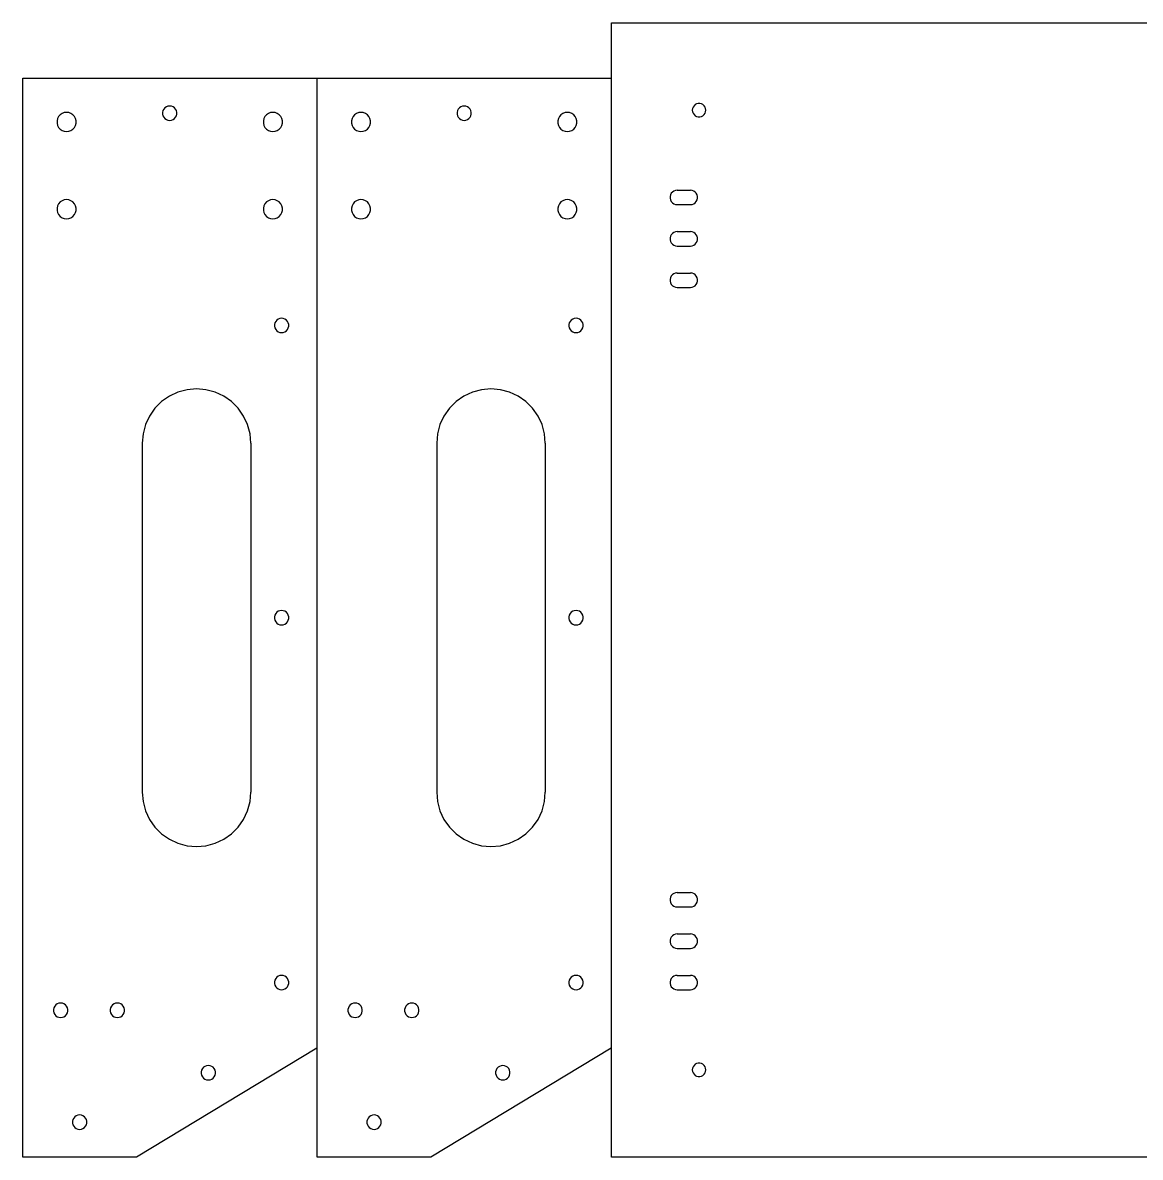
# Model space of a CAD drawing. Extents: x 0 to 990, y 0 to 530.
# Drawn here: x 0.1 to 256.3, y 210.2 to 470.3 of the extents above; entities that cross this region are included whole.
import ezdxf

# ---------------------------------------------------------------- set-up
doc = ezdxf.new("R2010")
doc.units = 0
for name, color, linetype in [('BoxBottom_contour', 7, 'CONTINUOUS'), ('BoxSide1_contour', 7, 'CONTINUOUS'), ('BoxSide2_contour', 7, 'CONTINUOUS')]:
    doc.layers.add(name, color=color, linetype=linetype)

msp = doc.modelspace()

# ---------------------------------------------------------------- linework, layer by layer
at = {"layer": 'BoxBottom_contour'}
for p, q in [((135.1, 210.2), (135.1, 470.3)), ((135.1, 470.3), (395.2, 470.3)), ((153.645, 450.621), (153.6, 450.25)), ((153.6, 450.25), (153.645, 449.879)), ((153.778, 450.97), (153.645, 450.621)), ((153.99, 451.278), (153.778, 450.97)), ((154.269, 451.526), (153.99, 451.278)), ((154.6, 451.699), (154.269, 451.526)), ((154.963, 451.789), (154.6, 451.699)), ((155.337, 451.789), (154.963, 451.789)), ((155.7, 451.699), (155.337, 451.789)), ((156.031, 451.526), (155.7, 451.699)), ((156.31, 451.278), (156.031, 451.526)), ((156.522, 450.97), (156.31, 451.278)), ((156.655, 450.621), (156.522, 450.97)), ((156.7, 450.25), (156.655, 450.621)), ((156.655, 449.879), (156.7, 450.25)), ((153.645, 449.879), (153.778, 449.53)), ((153.778, 449.53), (153.99, 449.222)), ((153.99, 449.222), (154.269, 448.974)), ((154.269, 448.974), (154.6, 448.801)), ((154.6, 448.801), (154.963, 448.711)), ((154.963, 448.711), (155.337, 448.711)), ((155.337, 448.711), (155.7, 448.801)), ((155.7, 448.801), (156.031, 448.974)), ((156.031, 448.974), (156.31, 449.222)), ((156.31, 449.222), (156.522, 449.53)), ((156.522, 449.53), (156.655, 449.879)), ((149.755, 431.852), (149.383, 431.711)), ((150.15, 431.9), (149.755, 431.852)), ((150.15, 431.9), (153.15, 431.9)), ((153.545, 431.852), (153.15, 431.9)), ((153.917, 431.711), (153.545, 431.852)), ((148.607, 430.835), (148.512, 430.449)), ((148.512, 430.449), (148.512, 430.051)), ((148.512, 430.051), (148.607, 429.665)), ((148.792, 431.187), (148.607, 430.835)), ((148.607, 429.665), (148.792, 429.313)), ((149.056, 431.485), (148.792, 431.187)), ((148.792, 429.313), (149.056, 429.015)), ((149.383, 431.711), (149.056, 431.485)), ((154.244, 431.485), (153.917, 431.711)), ((154.508, 431.187), (154.244, 431.485)), ((154.244, 429.015), (154.508, 429.313)), ((154.693, 430.835), (154.508, 431.187)), ((154.508, 429.313), (154.693, 429.665)), ((154.788, 430.449), (154.693, 430.835)), ((154.693, 429.665), (154.788, 430.051)), ((154.788, 430.051), (154.788, 430.449)), ((149.056, 429.015), (149.383, 428.789)), ((149.383, 428.789), (149.755, 428.648)), ((149.755, 428.648), (150.15, 428.6)), ((150.15, 428.6), (153.15, 428.6)), ((153.15, 428.6), (153.545, 428.648)), ((153.545, 428.648), (153.917, 428.789)), ((153.917, 428.789), (154.244, 429.015)), ((148.792, 421.687), (148.607, 421.335)), ((149.056, 421.985), (148.792, 421.687)), ((149.383, 422.211), (149.056, 421.985)), ((149.755, 422.352), (149.383, 422.211)), ((150.15, 422.4), (149.755, 422.352)), ((150.15, 422.4), (153.15, 422.4)), ((153.545, 422.352), (153.15, 422.4)), ((153.917, 422.211), (153.545, 422.352)), ((154.244, 421.985), (153.917, 422.211)), ((154.508, 421.687), (154.244, 421.985)), ((154.693, 421.335), (154.508, 421.687)), ((148.607, 421.335), (148.512, 420.949)), ((148.512, 420.949), (148.512, 420.551)), ((148.512, 420.551), (148.607, 420.165)), ((148.607, 420.165), (148.792, 419.813)), ((148.792, 419.813), (149.056, 419.515)), ((149.056, 419.515), (149.383, 419.289)), ((149.383, 419.289), (149.755, 419.148)), ((149.755, 419.148), (150.15, 419.1)), ((150.15, 419.1), (153.15, 419.1)), ((153.15, 419.1), (153.545, 419.148)), ((153.545, 419.148), (153.917, 419.289)), ((153.917, 419.289), (154.244, 419.515)), ((154.244, 419.515), (154.508, 419.813)), ((154.508, 419.813), (154.693, 420.165)), ((154.788, 420.949), (154.693, 421.335)), ((154.693, 420.165), (154.788, 420.551)), ((154.788, 420.551), (154.788, 420.949)), ((148.607, 411.835), (148.512, 411.449)), ((148.512, 411.449), (148.512, 411.051)), ((148.512, 411.051), (148.607, 410.665)), ((148.792, 412.187), (148.607, 411.835)), ((149.056, 412.485), (148.792, 412.187)), ((149.383, 412.711), (149.056, 412.485)), ((149.755, 412.852), (149.383, 412.711)), ((150.15, 412.9), (149.755, 412.852)), ((150.15, 412.9), (153.15, 412.9)), ((153.545, 412.852), (153.15, 412.9)), ((153.917, 412.711), (153.545, 412.852)), ((154.244, 412.485), (153.917, 412.711)), ((154.508, 412.187), (154.244, 412.485)), ((154.693, 411.835), (154.508, 412.187)), ((154.788, 411.449), (154.693, 411.835)), ((154.693, 410.665), (154.788, 411.051)), ((154.788, 411.051), (154.788, 411.449)), ((148.607, 410.665), (148.792, 410.313)), ((148.792, 410.313), (149.056, 410.015)), ((149.056, 410.015), (149.383, 409.789)), ((149.383, 409.789), (149.755, 409.648)), ((149.755, 409.648), (150.15, 409.6)), ((150.15, 409.6), (153.15, 409.6)), ((153.15, 409.6), (153.545, 409.648)), ((153.545, 409.648), (153.917, 409.789)), ((153.917, 409.789), (154.244, 410.015)), ((154.244, 410.015), (154.508, 410.313)), ((154.508, 410.313), (154.693, 410.665)), ((149.383, 270.711), (149.056, 270.485)), ((149.755, 270.852), (149.383, 270.711)), ((150.15, 270.9), (149.755, 270.852)), ((150.15, 270.9), (153.15, 270.9)), ((153.545, 270.852), (153.15, 270.9)), ((153.917, 270.711), (153.545, 270.852)), ((154.244, 270.485), (153.917, 270.711)), ((148.607, 269.835), (148.512, 269.449)), ((148.512, 269.449), (148.512, 269.051)), ((148.512, 269.051), (148.607, 268.665)), ((148.792, 270.187), (148.607, 269.835)), ((148.607, 268.665), (148.792, 268.313)), ((149.056, 270.485), (148.792, 270.187)), ((148.792, 268.313), (149.056, 268.015)), ((149.056, 268.015), (149.383, 267.789)), ((153.917, 267.789), (154.244, 268.015)), ((154.508, 270.187), (154.244, 270.485)), ((154.244, 268.015), (154.508, 268.313)), ((154.693, 269.835), (154.508, 270.187)), ((154.508, 268.313), (154.693, 268.665)), ((154.788, 269.449), (154.693, 269.835)), ((154.693, 268.665), (154.788, 269.051)), ((154.788, 269.051), (154.788, 269.449)), ((149.383, 267.789), (149.755, 267.648)), ((149.755, 267.648), (150.15, 267.6)), ((150.15, 267.6), (153.15, 267.6)), ((153.15, 267.6), (153.545, 267.648)), ((153.545, 267.648), (153.917, 267.789)), ((148.607, 260.335), (148.512, 259.949)), ((148.792, 260.687), (148.607, 260.335)), ((149.056, 260.985), (148.792, 260.687)), ((149.383, 261.211), (149.056, 260.985)), ((149.755, 261.352), (149.383, 261.211)), ((150.15, 261.4), (149.755, 261.352)), ((150.15, 261.4), (153.15, 261.4)), ((153.545, 261.352), (153.15, 261.4)), ((153.917, 261.211), (153.545, 261.352)), ((154.244, 260.985), (153.917, 261.211)), ((154.508, 260.687), (154.244, 260.985)), ((154.693, 260.335), (154.508, 260.687)), ((154.788, 259.949), (154.693, 260.335)), ((148.512, 259.949), (148.512, 259.551)), ((148.512, 259.551), (148.607, 259.165)), ((148.607, 259.165), (148.792, 258.813)), ((148.792, 258.813), (149.056, 258.515)), ((149.056, 258.515), (149.383, 258.289)), ((149.383, 258.289), (149.755, 258.148)), ((149.755, 258.148), (150.15, 258.1)), ((150.15, 258.1), (153.15, 258.1)), ((153.15, 258.1), (153.545, 258.148)), ((153.545, 258.148), (153.917, 258.289)), ((153.917, 258.289), (154.244, 258.515)), ((154.244, 258.515), (154.508, 258.813)), ((154.508, 258.813), (154.693, 259.165)), ((154.693, 259.165), (154.788, 259.551)), ((154.788, 259.551), (154.788, 259.949)), ((148.607, 250.835), (148.512, 250.449)), ((148.512, 250.449), (148.512, 250.051)), ((148.512, 250.051), (148.607, 249.665)), ((148.792, 251.187), (148.607, 250.835)), ((149.056, 251.485), (148.792, 251.187)), ((149.383, 251.711), (149.056, 251.485)), ((149.755, 251.852), (149.383, 251.711)), ((150.15, 251.9), (149.755, 251.852)), ((150.15, 251.9), (153.15, 251.9)), ((153.545, 251.852), (153.15, 251.9)), ((153.917, 251.711), (153.545, 251.852)), ((154.244, 251.485), (153.917, 251.711)), ((154.508, 251.187), (154.244, 251.485)), ((154.693, 250.835), (154.508, 251.187)), ((154.788, 250.449), (154.693, 250.835)), ((154.693, 249.665), (154.788, 250.051)), ((154.788, 250.051), (154.788, 250.449)), ((148.607, 249.665), (148.792, 249.313)), ((148.792, 249.313), (149.056, 249.015)), ((149.056, 249.015), (149.383, 248.789)), ((149.383, 248.789), (149.755, 248.648)), ((149.755, 248.648), (150.15, 248.6)), ((150.15, 248.6), (153.15, 248.6)), ((153.15, 248.6), (153.545, 248.648)), ((153.545, 248.648), (153.917, 248.789)), ((153.917, 248.789), (154.244, 249.015)), ((154.244, 249.015), (154.508, 249.313)), ((154.508, 249.313), (154.693, 249.665)), ((154.269, 231.526), (153.99, 231.278)), ((154.6, 231.699), (154.269, 231.526)), ((154.963, 231.789), (154.6, 231.699)), ((155.337, 231.789), (154.963, 231.789)), ((155.7, 231.699), (155.337, 231.789)), ((156.031, 231.526), (155.7, 231.699)), ((156.31, 231.278), (156.031, 231.526)), ((153.645, 230.621), (153.6, 230.25)), ((153.6, 230.25), (153.645, 229.879)), ((153.778, 230.97), (153.645, 230.621)), ((153.645, 229.879), (153.778, 229.53)), ((153.99, 231.278), (153.778, 230.97)), ((153.778, 229.53), (153.99, 229.222)), ((153.99, 229.222), (154.269, 228.974)), ((154.269, 228.974), (154.6, 228.801)), ((155.7, 228.801), (156.031, 228.974)), ((156.031, 228.974), (156.31, 229.222)), ((156.522, 230.97), (156.31, 231.278)), ((156.31, 229.222), (156.522, 229.53)), ((156.655, 230.621), (156.522, 230.97)), ((156.522, 229.53), (156.655, 229.879)), ((156.7, 230.25), (156.655, 230.621)), ((156.655, 229.879), (156.7, 230.25)), ((154.6, 228.801), (154.963, 228.711)), ((154.963, 228.711), (155.337, 228.711)), ((155.337, 228.711), (155.7, 228.801)), ((395.2, 210.2), (135.1, 210.2))]:
    msp.add_line(p, q, dxfattribs=at)
at = {"layer": 'BoxSide1_contour'}
for p, q in [((0.1, 210.2), (0.1, 457.6)), ((0.1, 457.6), (67.5, 457.6)), ((67.5, 457.6), (67.5, 235.222)), ((32.2572, 450.135), (32.162, 449.749)), ((32.4421, 450.487), (32.2572, 450.135)), ((32.7058, 450.785), (32.4421, 450.487)), ((33.0332, 451.011), (32.7058, 450.785)), ((33.4051, 451.152), (33.0332, 451.011)), ((33.8, 451.2), (33.4051, 451.152)), ((34.1949, 451.152), (33.8, 451.2)), ((34.5668, 451.011), (34.1949, 451.152)), ((34.8942, 450.785), (34.5668, 451.011)), ((35.1579, 450.487), (34.8942, 450.785)), ((35.3428, 450.135), (35.1579, 450.487)), ((35.438, 449.749), (35.3428, 450.135)), ((8.09296, 448.33), (7.96604, 447.815)), ((7.96604, 447.815), (7.96604, 447.285)), ((8.33944, 448.8), (8.09296, 448.33)), ((8.69113, 449.197), (8.33944, 448.8)), ((9.12761, 449.498), (8.69113, 449.197)), ((9.62351, 449.686), (9.12761, 449.498)), ((10.15, 449.75), (9.62351, 449.686)), ((10.6765, 449.686), (10.15, 449.75)), ((11.1724, 449.498), (10.6765, 449.686)), ((11.6089, 449.197), (11.1724, 449.498)), ((11.9606, 448.8), (11.6089, 449.197)), ((12.207, 448.33), (11.9606, 448.8)), ((12.334, 447.815), (12.207, 448.33)), ((12.334, 447.285), (12.334, 447.815)), ((32.162, 449.749), (32.162, 449.351)), ((32.162, 449.351), (32.2572, 448.965)), ((32.2572, 448.965), (32.4421, 448.613)), ((32.4421, 448.613), (32.7058, 448.315)), ((32.7058, 448.315), (33.0332, 448.089)), ((33.0332, 448.089), (33.4051, 447.948)), ((33.4051, 447.948), (33.8, 447.9)), ((33.8, 447.9), (34.1949, 447.948)), ((34.1949, 447.948), (34.5668, 448.089)), ((34.5668, 448.089), (34.8942, 448.315)), ((34.8942, 448.315), (35.1579, 448.613)), ((35.1579, 448.613), (35.3428, 448.965)), ((35.3428, 448.965), (35.438, 449.351)), ((35.438, 449.351), (35.438, 449.749)), ((55.393, 448.33), (55.266, 447.815)), ((55.266, 447.815), (55.266, 447.285)), ((55.6394, 448.8), (55.393, 448.33)), ((55.9911, 449.197), (55.6394, 448.8)), ((56.4276, 449.498), (55.9911, 449.197)), ((56.9235, 449.686), (56.4276, 449.498)), ((57.45, 449.75), (56.9235, 449.686)), ((57.9765, 449.686), (57.45, 449.75)), ((58.4724, 449.498), (57.9765, 449.686)), ((58.9089, 449.197), (58.4724, 449.498)), ((59.2606, 448.8), (58.9089, 449.197)), ((59.507, 448.33), (59.2606, 448.8)), ((59.634, 447.815), (59.507, 448.33)), ((59.634, 447.285), (59.634, 447.815)), ((7.96604, 447.285), (8.09296, 446.77)), ((8.09296, 446.77), (8.33944, 446.3)), ((8.33944, 446.3), (8.69113, 445.903)), ((8.69113, 445.903), (9.12761, 445.602)), ((9.12761, 445.602), (9.62351, 445.414)), ((9.62351, 445.414), (10.15, 445.35)), ((10.15, 445.35), (10.6765, 445.414)), ((10.6765, 445.414), (11.1724, 445.602)), ((11.1724, 445.602), (11.6089, 445.903)), ((11.6089, 445.903), (11.9606, 446.3)), ((11.9606, 446.3), (12.207, 446.77)), ((12.207, 446.77), (12.334, 447.285)), ((55.266, 447.285), (55.393, 446.77)), ((55.393, 446.77), (55.6394, 446.3)), ((55.6394, 446.3), (55.9911, 445.903)), ((55.9911, 445.903), (56.4276, 445.602)), ((56.4276, 445.602), (56.9235, 445.414)), ((56.9235, 445.414), (57.45, 445.35)), ((57.45, 445.35), (57.9765, 445.414)), ((57.9765, 445.414), (58.4724, 445.602)), ((58.4724, 445.602), (58.9089, 445.903)), ((58.9089, 445.903), (59.2606, 446.3)), ((59.2606, 446.3), (59.507, 446.77)), ((59.507, 446.77), (59.634, 447.285)), ((8.69113, 429.197), (8.33944, 428.8)), ((9.12761, 429.498), (8.69113, 429.197)), ((9.62351, 429.686), (9.12761, 429.498)), ((10.15, 429.75), (9.62351, 429.686)), ((10.6765, 429.686), (10.15, 429.75)), ((11.1724, 429.498), (10.6765, 429.686)), ((11.6089, 429.197), (11.1724, 429.498)), ((11.9606, 428.8), (11.6089, 429.197)), ((55.9911, 429.197), (55.6394, 428.8)), ((56.4276, 429.498), (55.9911, 429.197)), ((56.9235, 429.686), (56.4276, 429.498)), ((57.45, 429.75), (56.9235, 429.686)), ((57.9765, 429.686), (57.45, 429.75)), ((58.4724, 429.498), (57.9765, 429.686)), ((58.9089, 429.197), (58.4724, 429.498)), ((59.2606, 428.8), (58.9089, 429.197)), ((8.09296, 428.33), (7.96604, 427.815)), ((7.96604, 427.815), (7.96604, 427.285)), ((7.96604, 427.285), (8.09296, 426.77)), ((8.33944, 428.8), (8.09296, 428.33)), ((8.09296, 426.77), (8.33944, 426.3)), ((12.207, 428.33), (11.9606, 428.8)), ((11.9606, 426.3), (12.207, 426.77)), ((12.334, 427.815), (12.207, 428.33)), ((12.207, 426.77), (12.334, 427.285)), ((12.334, 427.285), (12.334, 427.815)), ((55.393, 428.33), (55.266, 427.815)), ((55.266, 427.815), (55.266, 427.285)), ((55.266, 427.285), (55.393, 426.77)), ((55.6394, 428.8), (55.393, 428.33)), ((55.393, 426.77), (55.6394, 426.3)), ((59.507, 428.33), (59.2606, 428.8)), ((59.2606, 426.3), (59.507, 426.77)), ((59.634, 427.815), (59.507, 428.33)), ((59.507, 426.77), (59.634, 427.285)), ((59.634, 427.285), (59.634, 427.815)), ((8.33944, 426.3), (8.69113, 425.903)), ((8.69113, 425.903), (9.12761, 425.602)), ((9.12761, 425.602), (9.62351, 425.414)), ((9.62351, 425.414), (10.15, 425.35)), ((10.15, 425.35), (10.6765, 425.414)), ((10.6765, 425.414), (11.1724, 425.602)), ((11.1724, 425.602), (11.6089, 425.903)), ((11.6089, 425.903), (11.9606, 426.3)), ((55.6394, 426.3), (55.9911, 425.903)), ((55.9911, 425.903), (56.4276, 425.602)), ((56.4276, 425.602), (56.9235, 425.414)), ((56.9235, 425.414), (57.45, 425.35)), ((57.45, 425.35), (57.9765, 425.414)), ((57.9765, 425.414), (58.4724, 425.602)), ((58.4724, 425.602), (58.9089, 425.903)), ((58.9089, 425.903), (59.2606, 426.3)), ((57.9072, 401.485), (57.812, 401.099)), ((57.812, 401.099), (57.812, 400.701)), ((57.812, 400.701), (57.9072, 400.315)), ((58.0921, 401.837), (57.9072, 401.485)), ((58.3558, 402.135), (58.0921, 401.837)), ((58.6832, 402.361), (58.3558, 402.135)), ((59.0551, 402.502), (58.6832, 402.361)), ((59.45, 402.55), (59.0551, 402.502)), ((59.8449, 402.502), (59.45, 402.55)), ((60.2168, 402.361), (59.8449, 402.502)), ((60.5442, 402.135), (60.2168, 402.361)), ((60.8079, 401.837), (60.5442, 402.135)), ((60.9928, 401.485), (60.8079, 401.837)), ((61.088, 401.099), (60.9928, 401.485)), ((60.9928, 400.315), (61.088, 400.701)), ((61.088, 400.701), (61.088, 401.099)), ((57.9072, 400.315), (58.0921, 399.963)), ((58.0921, 399.963), (58.3558, 399.665)), ((58.3558, 399.665), (58.6832, 399.439)), ((58.6832, 399.439), (59.0551, 399.298)), ((59.0551, 399.298), (59.45, 399.25)), ((59.45, 399.25), (59.8449, 399.298)), ((59.8449, 399.298), (60.2168, 399.439)), ((60.2168, 399.439), (60.5442, 399.665)), ((60.5442, 399.665), (60.8079, 399.963)), ((60.8079, 399.963), (60.9928, 400.315)), ((35.6918, 385.599), (33.725, 384.682)), ((37.7881, 386.161), (35.6918, 385.599)), ((39.95, 386.35), (37.7881, 386.161)), ((42.1119, 386.161), (39.95, 386.35)), ((44.2082, 385.599), (42.1119, 386.161)), ((46.175, 384.682), (44.2082, 385.599)), ((31.9473, 383.437), (30.4127, 381.903)), ((33.725, 384.682), (31.9473, 383.437)), ((47.9527, 383.437), (46.175, 384.682)), ((49.4873, 381.903), (47.9527, 383.437)), ((29.168, 380.125), (28.2508, 378.158)), ((30.4127, 381.903), (29.168, 380.125)), ((50.732, 380.125), (49.4873, 381.903)), ((51.6492, 378.158), (50.732, 380.125)), ((28.2508, 378.158), (27.6891, 376.062)), ((52.2109, 376.062), (51.6492, 378.158)), ((27.6891, 376.062), (27.5, 373.9)), ((52.4, 373.9), (52.2109, 376.062)), ((27.5, 373.9), (27.5, 293.9)), ((52.4, 373.9), (52.4, 293.9)), ((59.45, 335.55), (59.0551, 335.502)), ((59.8449, 335.502), (59.45, 335.55)), ((57.9072, 334.485), (57.812, 334.099)), ((57.812, 334.099), (57.812, 333.701)), ((57.812, 333.701), (57.9072, 333.315)), ((58.0921, 334.837), (57.9072, 334.485)), ((57.9072, 333.315), (58.0921, 332.963)), ((58.3558, 335.135), (58.0921, 334.837)), ((58.0921, 332.963), (58.3558, 332.665)), ((58.6832, 335.361), (58.3558, 335.135)), ((59.0551, 335.502), (58.6832, 335.361)), ((60.2168, 335.361), (59.8449, 335.502)), ((60.5442, 335.135), (60.2168, 335.361)), ((60.8079, 334.837), (60.5442, 335.135)), ((60.5442, 332.665), (60.8079, 332.963)), ((60.9928, 334.485), (60.8079, 334.837)), ((60.8079, 332.963), (60.9928, 333.315)), ((61.088, 334.099), (60.9928, 334.485)), ((60.9928, 333.315), (61.088, 333.701)), ((61.088, 333.701), (61.088, 334.099)), ((58.3558, 332.665), (58.6832, 332.439)), ((58.6832, 332.439), (59.0551, 332.298)), ((59.0551, 332.298), (59.45, 332.25)), ((59.45, 332.25), (59.8449, 332.298)), ((59.8449, 332.298), (60.2168, 332.439)), ((60.2168, 332.439), (60.5442, 332.665)), ((27.5, 293.9), (27.6891, 291.738)), ((27.6891, 291.738), (28.2508, 289.642)), ((51.6492, 289.642), (52.2109, 291.738)), ((52.2109, 291.738), (52.4, 293.9)), ((28.2508, 289.642), (29.168, 287.675)), ((50.732, 287.675), (51.6492, 289.642)), ((29.168, 287.675), (30.4127, 285.897)), ((49.4873, 285.897), (50.732, 287.675)), ((30.4127, 285.897), (31.9473, 284.363)), ((31.9473, 284.363), (33.725, 283.118)), ((46.175, 283.118), (47.9527, 284.363)), ((47.9527, 284.363), (49.4873, 285.897)), ((33.725, 283.118), (35.6918, 282.201)), ((35.6918, 282.201), (37.7881, 281.639)), ((37.7881, 281.639), (39.95, 281.45)), ((39.95, 281.45), (42.1119, 281.639)), ((42.1119, 281.639), (44.2082, 282.201)), ((44.2082, 282.201), (46.175, 283.118)), ((57.9072, 250.835), (57.812, 250.449)), ((57.812, 250.449), (57.812, 250.051)), ((57.812, 250.051), (57.9072, 249.665)), ((58.0921, 251.187), (57.9072, 250.835)), ((58.3558, 251.485), (58.0921, 251.187)), ((58.6832, 251.711), (58.3558, 251.485)), ((59.0551, 251.852), (58.6832, 251.711)), ((59.45, 251.9), (59.0551, 251.852)), ((59.8449, 251.852), (59.45, 251.9)), ((60.2168, 251.711), (59.8449, 251.852)), ((60.5442, 251.485), (60.2168, 251.711)), ((60.8079, 251.187), (60.5442, 251.485)), ((60.9928, 250.835), (60.8079, 251.187)), ((61.088, 250.449), (60.9928, 250.835)), ((60.9928, 249.665), (61.088, 250.051)), ((61.088, 250.051), (61.088, 250.449)), ((57.9072, 249.665), (58.0921, 249.313)), ((58.0921, 249.313), (58.3558, 249.015)), ((58.3558, 249.015), (58.6832, 248.789)), ((58.6832, 248.789), (59.0551, 248.648)), ((59.0551, 248.648), (59.45, 248.6)), ((59.45, 248.6), (59.8449, 248.648)), ((59.8449, 248.648), (60.2168, 248.789)), ((60.2168, 248.789), (60.5442, 249.015)), ((60.5442, 249.015), (60.8079, 249.313)), ((60.8079, 249.313), (60.9928, 249.665)), ((7.44208, 244.837), (7.25722, 244.485)), ((7.70585, 245.135), (7.44208, 244.837)), ((8.03321, 245.361), (7.70585, 245.135)), ((8.40513, 245.502), (8.03321, 245.361)), ((8.8, 245.55), (8.40513, 245.502)), ((9.19487, 245.502), (8.8, 245.55)), ((9.56679, 245.361), (9.19487, 245.502)), ((9.89415, 245.135), (9.56679, 245.361)), ((10.1579, 244.837), (9.89415, 245.135)), ((10.3428, 244.485), (10.1579, 244.837)), ((20.4421, 244.837), (20.2572, 244.485)), ((20.7058, 245.135), (20.4421, 244.837)), ((21.0332, 245.361), (20.7058, 245.135)), ((21.4051, 245.502), (21.0332, 245.361)), ((21.8, 245.55), (21.4051, 245.502)), ((22.1949, 245.502), (21.8, 245.55)), ((22.5668, 245.361), (22.1949, 245.502)), ((22.8942, 245.135), (22.5668, 245.361)), ((23.1579, 244.837), (22.8942, 245.135)), ((23.3428, 244.485), (23.1579, 244.837)), ((7.25722, 244.485), (7.16203, 244.099)), ((7.16203, 244.099), (7.16203, 243.701)), ((7.16203, 243.701), (7.25722, 243.315)), ((7.25722, 243.315), (7.44208, 242.963)), ((7.44208, 242.963), (7.70585, 242.665)), ((7.70585, 242.665), (8.03321, 242.439)), ((8.03321, 242.439), (8.40513, 242.298)), ((8.40513, 242.298), (8.8, 242.25)), ((8.8, 242.25), (9.19487, 242.298)), ((9.19487, 242.298), (9.56679, 242.439)), ((9.56679, 242.439), (9.89415, 242.665)), ((9.89415, 242.665), (10.1579, 242.963)), ((10.1579, 242.963), (10.3428, 243.315)), ((10.438, 244.099), (10.3428, 244.485)), ((10.3428, 243.315), (10.438, 243.701)), ((10.438, 243.701), (10.438, 244.099)), ((20.2572, 244.485), (20.162, 244.099)), ((20.162, 244.099), (20.162, 243.701)), ((20.162, 243.701), (20.2572, 243.315)), ((20.2572, 243.315), (20.4421, 242.963)), ((20.4421, 242.963), (20.7058, 242.665)), ((20.7058, 242.665), (21.0332, 242.439)), ((21.0332, 242.439), (21.4051, 242.298)), ((21.4051, 242.298), (21.8, 242.25)), ((21.8, 242.25), (22.1949, 242.298)), ((22.1949, 242.298), (22.5668, 242.439)), ((22.5668, 242.439), (22.8942, 242.665)), ((22.8942, 242.665), (23.1579, 242.963)), ((23.1579, 242.963), (23.3428, 243.315)), ((23.438, 244.099), (23.3428, 244.485)), ((23.3428, 243.315), (23.438, 243.701)), ((23.438, 243.701), (23.438, 244.099)), ((67.5, 235.222), (26.164, 210.2)), ((41.1145, 230.179), (41.0193, 229.793)), ((41.0193, 229.793), (41.0193, 229.395)), ((41.0193, 229.395), (41.1145, 229.009)), ((41.2993, 230.531), (41.1145, 230.179)), ((41.1145, 229.009), (41.2993, 228.657)), ((41.5631, 230.829), (41.2993, 230.531)), ((41.8905, 231.055), (41.5631, 230.829)), ((42.2624, 231.196), (41.8905, 231.055)), ((42.6573, 231.244), (42.2624, 231.196)), ((43.0521, 231.196), (42.6573, 231.244)), ((43.4241, 231.055), (43.0521, 231.196)), ((43.7514, 230.829), (43.4241, 231.055)), ((44.0152, 230.531), (43.7514, 230.829)), ((44.2, 230.179), (44.0152, 230.531)), ((44.0152, 228.657), (44.2, 229.009)), ((44.2952, 229.793), (44.2, 230.179)), ((44.2, 229.009), (44.2952, 229.395)), ((44.2952, 229.395), (44.2952, 229.793)), ((41.2993, 228.657), (41.5631, 228.359)), ((41.5631, 228.359), (41.8905, 228.133)), ((41.8905, 228.133), (42.2624, 227.992)), ((42.2624, 227.992), (42.6573, 227.944)), ((42.6573, 227.944), (43.0521, 227.992)), ((43.0521, 227.992), (43.4241, 228.133)), ((43.4241, 228.133), (43.7514, 228.359)), ((43.7514, 228.359), (44.0152, 228.657)), ((11.6072, 218.835), (11.512, 218.449)), ((11.7921, 219.187), (11.6072, 218.835)), ((12.0558, 219.485), (11.7921, 219.187)), ((12.3832, 219.711), (12.0558, 219.485)), ((12.7551, 219.852), (12.3832, 219.711)), ((13.15, 219.9), (12.7551, 219.852)), ((13.5449, 219.852), (13.15, 219.9)), ((13.9168, 219.711), (13.5449, 219.852)), ((14.2442, 219.485), (13.9168, 219.711)), ((14.5079, 219.187), (14.2442, 219.485)), ((14.6928, 218.835), (14.5079, 219.187)), ((14.788, 218.449), (14.6928, 218.835)), ((11.512, 218.449), (11.512, 218.051)), ((11.512, 218.051), (11.6072, 217.665)), ((11.6072, 217.665), (11.7921, 217.313)), ((11.7921, 217.313), (12.0558, 217.015)), ((12.0558, 217.015), (12.3832, 216.789)), ((12.3832, 216.789), (12.7551, 216.648)), ((12.7551, 216.648), (13.15, 216.6)), ((13.15, 216.6), (13.5449, 216.648)), ((13.5449, 216.648), (13.9168, 216.789)), ((13.9168, 216.789), (14.2442, 217.015)), ((14.2442, 217.015), (14.5079, 217.313)), ((14.5079, 217.313), (14.6928, 217.665)), ((14.6928, 217.665), (14.788, 218.051)), ((14.788, 218.051), (14.788, 218.449)), ((26.164, 210.2), (0.1, 210.2))]:
    msp.add_line(p, q, dxfattribs=at)
at = {"layer": 'BoxSide2_contour'}
for p, q in [((67.6, 210.2), (67.6, 457.6)), ((67.6, 457.6), (135, 457.6)), ((135, 457.6), (135, 235.222)), ((99.7572, 450.135), (99.662, 449.749)), ((99.9421, 450.487), (99.7572, 450.135)), ((100.206, 450.785), (99.9421, 450.487)), ((100.533, 451.011), (100.206, 450.785)), ((100.905, 451.152), (100.533, 451.011)), ((101.3, 451.2), (100.905, 451.152)), ((101.695, 451.152), (101.3, 451.2)), ((102.067, 451.011), (101.695, 451.152)), ((102.394, 450.785), (102.067, 451.011)), ((102.658, 450.487), (102.394, 450.785)), ((102.843, 450.135), (102.658, 450.487)), ((102.938, 449.749), (102.843, 450.135)), ((75.593, 448.33), (75.466, 447.815)), ((75.466, 447.815), (75.466, 447.285)), ((75.8394, 448.8), (75.593, 448.33)), ((76.1911, 449.197), (75.8394, 448.8)), ((76.6276, 449.498), (76.1911, 449.197)), ((77.1235, 449.686), (76.6276, 449.498)), ((77.65, 449.75), (77.1235, 449.686)), ((78.1765, 449.686), (77.65, 449.75)), ((78.6724, 449.498), (78.1765, 449.686)), ((79.1089, 449.197), (78.6724, 449.498)), ((79.4606, 448.8), (79.1089, 449.197)), ((79.707, 448.33), (79.4606, 448.8)), ((79.834, 447.815), (79.707, 448.33)), ((79.834, 447.285), (79.834, 447.815)), ((99.662, 449.749), (99.662, 449.351)), ((99.662, 449.351), (99.7572, 448.965)), ((99.7572, 448.965), (99.9421, 448.613)), ((99.9421, 448.613), (100.206, 448.315)), ((100.206, 448.315), (100.533, 448.089)), ((100.533, 448.089), (100.905, 447.948)), ((100.905, 447.948), (101.3, 447.9)), ((101.3, 447.9), (101.695, 447.948)), ((101.695, 447.948), (102.067, 448.089)), ((102.067, 448.089), (102.394, 448.315)), ((102.394, 448.315), (102.658, 448.613)), ((102.658, 448.613), (102.843, 448.965)), ((102.843, 448.965), (102.938, 449.351)), ((102.938, 449.351), (102.938, 449.749)), ((122.893, 448.33), (122.766, 447.815)), ((122.766, 447.815), (122.766, 447.285)), ((123.139, 448.8), (122.893, 448.33)), ((123.491, 449.197), (123.139, 448.8)), ((123.928, 449.498), (123.491, 449.197)), ((124.424, 449.686), (123.928, 449.498)), ((124.95, 449.75), (124.424, 449.686)), ((125.476, 449.686), (124.95, 449.75)), ((125.972, 449.498), (125.476, 449.686)), ((126.409, 449.197), (125.972, 449.498)), ((126.761, 448.8), (126.409, 449.197)), ((127.007, 448.33), (126.761, 448.8)), ((127.134, 447.815), (127.007, 448.33)), ((127.134, 447.285), (127.134, 447.815)), ((75.466, 447.285), (75.593, 446.77)), ((75.593, 446.77), (75.8394, 446.3)), ((75.8394, 446.3), (76.1911, 445.903)), ((76.1911, 445.903), (76.6276, 445.602)), ((76.6276, 445.602), (77.1235, 445.414)), ((77.1235, 445.414), (77.65, 445.35)), ((77.65, 445.35), (78.1765, 445.414)), ((78.1765, 445.414), (78.6724, 445.602)), ((78.6724, 445.602), (79.1089, 445.903)), ((79.1089, 445.903), (79.4606, 446.3)), ((79.4606, 446.3), (79.707, 446.77)), ((79.707, 446.77), (79.834, 447.285)), ((122.766, 447.285), (122.893, 446.77)), ((122.893, 446.77), (123.139, 446.3)), ((123.139, 446.3), (123.491, 445.903)), ((123.491, 445.903), (123.928, 445.602)), ((123.928, 445.602), (124.424, 445.414)), ((124.424, 445.414), (124.95, 445.35)), ((124.95, 445.35), (125.476, 445.414)), ((125.476, 445.414), (125.972, 445.602)), ((125.972, 445.602), (126.409, 445.903)), ((126.409, 445.903), (126.761, 446.3)), ((126.761, 446.3), (127.007, 446.77)), ((127.007, 446.77), (127.134, 447.285)), ((76.1911, 429.197), (75.8394, 428.8)), ((76.6276, 429.498), (76.1911, 429.197)), ((77.1235, 429.686), (76.6276, 429.498)), ((77.65, 429.75), (77.1235, 429.686)), ((78.1765, 429.686), (77.65, 429.75)), ((78.6724, 429.498), (78.1765, 429.686)), ((79.1089, 429.197), (78.6724, 429.498)), ((79.4606, 428.8), (79.1089, 429.197)), ((123.491, 429.197), (123.139, 428.8)), ((123.928, 429.498), (123.491, 429.197)), ((124.424, 429.686), (123.928, 429.498)), ((124.95, 429.75), (124.424, 429.686)), ((125.476, 429.686), (124.95, 429.75)), ((125.972, 429.498), (125.476, 429.686)), ((126.409, 429.197), (125.972, 429.498)), ((126.761, 428.8), (126.409, 429.197)), ((75.593, 428.33), (75.466, 427.815)), ((75.466, 427.815), (75.466, 427.285)), ((75.466, 427.285), (75.593, 426.77)), ((75.8394, 428.8), (75.593, 428.33)), ((75.593, 426.77), (75.8394, 426.3)), ((79.707, 428.33), (79.4606, 428.8)), ((79.4606, 426.3), (79.707, 426.77)), ((79.834, 427.815), (79.707, 428.33)), ((79.707, 426.77), (79.834, 427.285)), ((79.834, 427.285), (79.834, 427.815)), ((122.893, 428.33), (122.766, 427.815)), ((122.766, 427.815), (122.766, 427.285)), ((122.766, 427.285), (122.893, 426.77)), ((123.139, 428.8), (122.893, 428.33)), ((122.893, 426.77), (123.139, 426.3)), ((127.007, 428.33), (126.761, 428.8)), ((126.761, 426.3), (127.007, 426.77)), ((127.134, 427.815), (127.007, 428.33)), ((127.007, 426.77), (127.134, 427.285)), ((127.134, 427.285), (127.134, 427.815)), ((75.8394, 426.3), (76.1911, 425.903)), ((76.1911, 425.903), (76.6276, 425.602)), ((76.6276, 425.602), (77.1235, 425.414)), ((77.1235, 425.414), (77.65, 425.35)), ((77.65, 425.35), (78.1765, 425.414)), ((78.1765, 425.414), (78.6724, 425.602)), ((78.6724, 425.602), (79.1089, 425.903)), ((79.1089, 425.903), (79.4606, 426.3)), ((123.139, 426.3), (123.491, 425.903)), ((123.491, 425.903), (123.928, 425.602)), ((123.928, 425.602), (124.424, 425.414)), ((124.424, 425.414), (124.95, 425.35)), ((124.95, 425.35), (125.476, 425.414)), ((125.476, 425.414), (125.972, 425.602)), ((125.972, 425.602), (126.409, 425.903)), ((126.409, 425.903), (126.761, 426.3)), ((125.407, 401.485), (125.312, 401.099)), ((125.312, 401.099), (125.312, 400.701)), ((125.312, 400.701), (125.407, 400.315)), ((125.592, 401.837), (125.407, 401.485)), ((125.856, 402.135), (125.592, 401.837)), ((126.183, 402.361), (125.856, 402.135)), ((126.555, 402.502), (126.183, 402.361)), ((126.95, 402.55), (126.555, 402.502)), ((127.345, 402.502), (126.95, 402.55)), ((127.717, 402.361), (127.345, 402.502)), ((128.044, 402.135), (127.717, 402.361)), ((128.308, 401.837), (128.044, 402.135)), ((128.493, 401.485), (128.308, 401.837)), ((128.588, 401.099), (128.493, 401.485)), ((128.493, 400.315), (128.588, 400.701)), ((128.588, 400.701), (128.588, 401.099)), ((125.407, 400.315), (125.592, 399.963)), ((125.592, 399.963), (125.856, 399.665)), ((125.856, 399.665), (126.183, 399.439)), ((126.183, 399.439), (126.555, 399.298)), ((126.555, 399.298), (126.95, 399.25)), ((126.95, 399.25), (127.345, 399.298)), ((127.345, 399.298), (127.717, 399.439)), ((127.717, 399.439), (128.044, 399.665)), ((128.044, 399.665), (128.308, 399.963)), ((128.308, 399.963), (128.493, 400.315)), ((103.192, 385.599), (101.225, 384.682)), ((105.288, 386.161), (103.192, 385.599)), ((107.45, 386.35), (105.288, 386.161)), ((109.612, 386.161), (107.45, 386.35)), ((111.708, 385.599), (109.612, 386.161)), ((113.675, 384.682), (111.708, 385.599)), ((99.4473, 383.437), (97.9127, 381.903)), ((101.225, 384.682), (99.4473, 383.437)), ((115.453, 383.437), (113.675, 384.682)), ((116.987, 381.903), (115.453, 383.437)), ((96.668, 380.125), (95.7508, 378.158)), ((97.9127, 381.903), (96.668, 380.125)), ((118.232, 380.125), (116.987, 381.903)), ((119.149, 378.158), (118.232, 380.125)), ((95.7508, 378.158), (95.1891, 376.062)), ((119.711, 376.062), (119.149, 378.158)), ((95.1891, 376.062), (95, 373.9)), ((119.9, 373.9), (119.711, 376.062)), ((95, 373.9), (95, 293.9)), ((119.9, 373.9), (119.9, 293.9)), ((126.95, 335.55), (126.555, 335.502)), ((127.345, 335.502), (126.95, 335.55)), ((125.407, 334.485), (125.312, 334.099)), ((125.312, 334.099), (125.312, 333.701)), ((125.312, 333.701), (125.407, 333.315)), ((125.592, 334.837), (125.407, 334.485)), ((125.407, 333.315), (125.592, 332.963)), ((125.856, 335.135), (125.592, 334.837)), ((125.592, 332.963), (125.856, 332.665)), ((126.183, 335.361), (125.856, 335.135)), ((126.555, 335.502), (126.183, 335.361)), ((127.717, 335.361), (127.345, 335.502)), ((128.044, 335.135), (127.717, 335.361)), ((128.308, 334.837), (128.044, 335.135)), ((128.044, 332.665), (128.308, 332.963)), ((128.493, 334.485), (128.308, 334.837)), ((128.308, 332.963), (128.493, 333.315)), ((128.588, 334.099), (128.493, 334.485)), ((128.493, 333.315), (128.588, 333.701)), ((128.588, 333.701), (128.588, 334.099)), ((125.856, 332.665), (126.183, 332.439)), ((126.183, 332.439), (126.555, 332.298)), ((126.555, 332.298), (126.95, 332.25)), ((126.95, 332.25), (127.345, 332.298)), ((127.345, 332.298), (127.717, 332.439)), ((127.717, 332.439), (128.044, 332.665)), ((95, 293.9), (95.1891, 291.738)), ((95.1891, 291.738), (95.7508, 289.642)), ((119.149, 289.642), (119.711, 291.738)), ((119.711, 291.738), (119.9, 293.9)), ((95.7508, 289.642), (96.668, 287.675)), ((118.232, 287.675), (119.149, 289.642)), ((96.668, 287.675), (97.9127, 285.897)), ((116.987, 285.897), (118.232, 287.675)), ((97.9127, 285.897), (99.4473, 284.363)), ((99.4473, 284.363), (101.225, 283.118)), ((113.675, 283.118), (115.453, 284.363)), ((115.453, 284.363), (116.987, 285.897)), ((101.225, 283.118), (103.192, 282.201)), ((103.192, 282.201), (105.288, 281.639)), ((105.288, 281.639), (107.45, 281.45)), ((107.45, 281.45), (109.612, 281.639)), ((109.612, 281.639), (111.708, 282.201)), ((111.708, 282.201), (113.675, 283.118)), ((125.407, 250.835), (125.312, 250.449)), ((125.312, 250.449), (125.312, 250.051)), ((125.312, 250.051), (125.407, 249.665)), ((125.592, 251.187), (125.407, 250.835)), ((125.856, 251.485), (125.592, 251.187)), ((126.183, 251.711), (125.856, 251.485)), ((126.555, 251.852), (126.183, 251.711)), ((126.95, 251.9), (126.555, 251.852)), ((127.345, 251.852), (126.95, 251.9)), ((127.717, 251.711), (127.345, 251.852)), ((128.044, 251.485), (127.717, 251.711)), ((128.308, 251.187), (128.044, 251.485)), ((128.493, 250.835), (128.308, 251.187)), ((128.588, 250.449), (128.493, 250.835)), ((128.493, 249.665), (128.588, 250.051)), ((128.588, 250.051), (128.588, 250.449)), ((125.407, 249.665), (125.592, 249.313)), ((125.592, 249.313), (125.856, 249.015)), ((125.856, 249.015), (126.183, 248.789)), ((126.183, 248.789), (126.555, 248.648)), ((126.555, 248.648), (126.95, 248.6)), ((126.95, 248.6), (127.345, 248.648)), ((127.345, 248.648), (127.717, 248.789)), ((127.717, 248.789), (128.044, 249.015)), ((128.044, 249.015), (128.308, 249.313)), ((128.308, 249.313), (128.493, 249.665)), ((74.9421, 244.837), (74.7572, 244.485)), ((75.2058, 245.135), (74.9421, 244.837)), ((75.5332, 245.361), (75.2058, 245.135)), ((75.9051, 245.502), (75.5332, 245.361)), ((76.3, 245.55), (75.9051, 245.502)), ((76.6949, 245.502), (76.3, 245.55)), ((77.0668, 245.361), (76.6949, 245.502)), ((77.3942, 245.135), (77.0668, 245.361)), ((77.6579, 244.837), (77.3942, 245.135)), ((77.8428, 244.485), (77.6579, 244.837)), ((87.9421, 244.837), (87.7572, 244.485)), ((88.2058, 245.135), (87.9421, 244.837)), ((88.5332, 245.361), (88.2058, 245.135)), ((88.9051, 245.502), (88.5332, 245.361)), ((89.3, 245.55), (88.9051, 245.502)), ((89.6949, 245.502), (89.3, 245.55)), ((90.0668, 245.361), (89.6949, 245.502)), ((90.3942, 245.135), (90.0668, 245.361)), ((90.6579, 244.837), (90.3942, 245.135)), ((90.8428, 244.485), (90.6579, 244.837)), ((74.7572, 244.485), (74.662, 244.099)), ((74.662, 244.099), (74.662, 243.701)), ((74.662, 243.701), (74.7572, 243.315)), ((74.7572, 243.315), (74.9421, 242.963)), ((74.9421, 242.963), (75.2058, 242.665)), ((75.2058, 242.665), (75.5332, 242.439)), ((75.5332, 242.439), (75.9051, 242.298)), ((75.9051, 242.298), (76.3, 242.25)), ((76.3, 242.25), (76.6949, 242.298)), ((76.6949, 242.298), (77.0668, 242.439)), ((77.0668, 242.439), (77.3942, 242.665)), ((77.3942, 242.665), (77.6579, 242.963)), ((77.6579, 242.963), (77.8428, 243.315)), ((77.938, 244.099), (77.8428, 244.485)), ((77.8428, 243.315), (77.938, 243.701)), ((77.938, 243.701), (77.938, 244.099)), ((87.7572, 244.485), (87.662, 244.099)), ((87.662, 244.099), (87.662, 243.701)), ((87.662, 243.701), (87.7572, 243.315)), ((87.7572, 243.315), (87.9421, 242.963)), ((87.9421, 242.963), (88.2058, 242.665)), ((88.2058, 242.665), (88.5332, 242.439)), ((88.5332, 242.439), (88.9051, 242.298)), ((88.9051, 242.298), (89.3, 242.25)), ((89.3, 242.25), (89.6949, 242.298)), ((89.6949, 242.298), (90.0668, 242.439)), ((90.0668, 242.439), (90.3942, 242.665)), ((90.3942, 242.665), (90.6579, 242.963)), ((90.6579, 242.963), (90.8428, 243.315)), ((90.938, 244.099), (90.8428, 244.485)), ((90.8428, 243.315), (90.938, 243.701)), ((90.938, 243.701), (90.938, 244.099)), ((135, 235.222), (93.664, 210.2)), ((108.614, 230.179), (108.519, 229.793)), ((108.519, 229.793), (108.519, 229.395)), ((108.519, 229.395), (108.614, 229.009)), ((108.799, 230.531), (108.614, 230.179)), ((108.614, 229.009), (108.799, 228.657)), ((109.063, 230.829), (108.799, 230.531)), ((109.39, 231.055), (109.063, 230.829)), ((109.762, 231.196), (109.39, 231.055)), ((110.157, 231.244), (109.762, 231.196)), ((110.552, 231.196), (110.157, 231.244)), ((110.924, 231.055), (110.552, 231.196)), ((111.251, 230.829), (110.924, 231.055)), ((111.515, 230.531), (111.251, 230.829)), ((111.7, 230.179), (111.515, 230.531)), ((111.515, 228.657), (111.7, 229.009)), ((111.795, 229.793), (111.7, 230.179)), ((111.7, 229.009), (111.795, 229.395)), ((111.795, 229.395), (111.795, 229.793)), ((108.799, 228.657), (109.063, 228.359)), ((109.063, 228.359), (109.39, 228.133)), ((109.39, 228.133), (109.762, 227.992)), ((109.762, 227.992), (110.157, 227.944)), ((110.157, 227.944), (110.552, 227.992)), ((110.552, 227.992), (110.924, 228.133)), ((110.924, 228.133), (111.251, 228.359)), ((111.251, 228.359), (111.515, 228.657)), ((79.1072, 218.835), (79.012, 218.449)), ((79.2921, 219.187), (79.1072, 218.835)), ((79.5558, 219.485), (79.2921, 219.187)), ((79.8832, 219.711), (79.5558, 219.485)), ((80.2551, 219.852), (79.8832, 219.711)), ((80.65, 219.9), (80.2551, 219.852)), ((81.0449, 219.852), (80.65, 219.9)), ((81.4168, 219.711), (81.0449, 219.852)), ((81.7442, 219.485), (81.4168, 219.711)), ((82.0079, 219.187), (81.7442, 219.485)), ((82.1928, 218.835), (82.0079, 219.187)), ((82.288, 218.449), (82.1928, 218.835)), ((79.012, 218.449), (79.012, 218.051)), ((79.012, 218.051), (79.1072, 217.665)), ((79.1072, 217.665), (79.2921, 217.313)), ((79.2921, 217.313), (79.5558, 217.015)), ((79.5558, 217.015), (79.8832, 216.789)), ((79.8832, 216.789), (80.2551, 216.648)), ((80.2551, 216.648), (80.65, 216.6)), ((80.65, 216.6), (81.0449, 216.648)), ((81.0449, 216.648), (81.4168, 216.789)), ((81.4168, 216.789), (81.7442, 217.015)), ((81.7442, 217.015), (82.0079, 217.313)), ((82.0079, 217.313), (82.1928, 217.665)), ((82.1928, 217.665), (82.288, 218.051)), ((82.288, 218.051), (82.288, 218.449)), ((93.664, 210.2), (67.6, 210.2))]:
    msp.add_line(p, q, dxfattribs=at)

doc.saveas('drawing.dxf')
